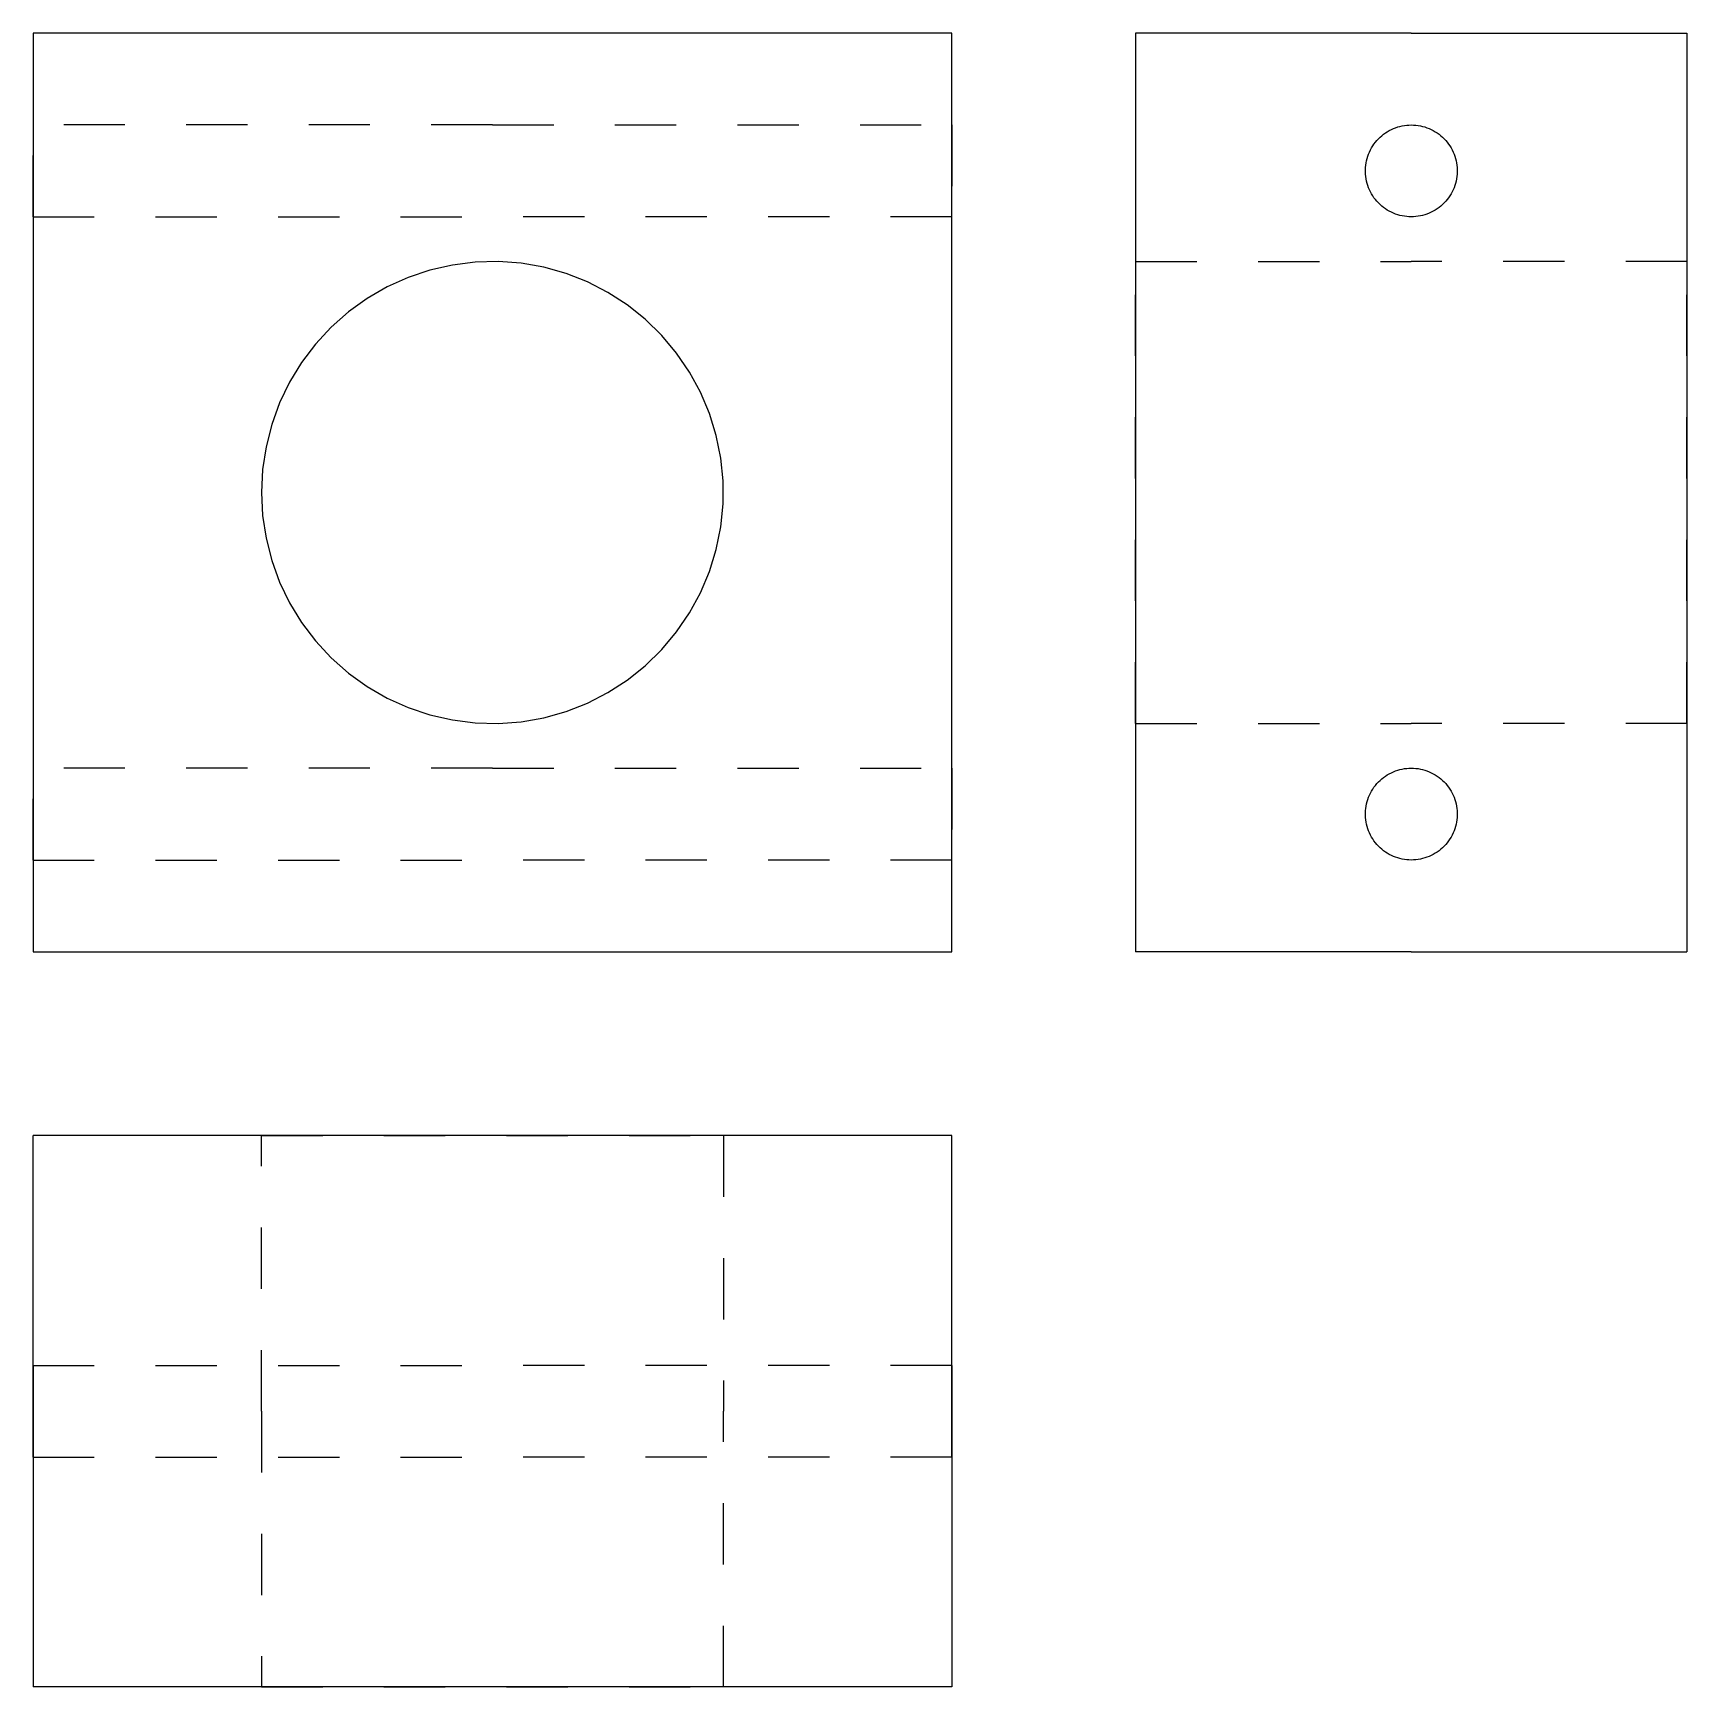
# Model space of a CAD drawing. Extents: x 0 to 2.7, y 0 to 2.7.
import ezdxf

# ---------------------------------------------------------------- set-up
doc = ezdxf.new("R2010")
doc.units = 0
doc.linetypes.add('HIDDEN', pattern=[0.075, 0.050025, -0.024975])
for name, color, linetype in [('FRONT', 7, 'CONTINUOUS'), ('FRONT_HID', 7, 'HIDDEN'), ('LEFT', 7, 'CONTINUOUS'), ('LEFT_HID', 7, 'HIDDEN'), ('TOP', 7, 'CONTINUOUS'), ('TOP_HID', 7, 'HIDDEN')]:
    doc.layers.add(name, color=color, linetype=linetype)

msp = doc.modelspace()

# ---------------------------------------------------------------- linework, layer by layer
at = {"layer": 'FRONT'}
for p, q in [((0, 2.7), (0, 1.2)), ((1.5, 2.7), (0, 2.7)), ((1.5, 1.2), (1.5, 2.7)), ((0.721819, 2.326046), (0.684517, 2.321371)), ((0.759401, 2.326983), (0.721819, 2.326046)), ((0.79689, 2.324173), (0.759401, 2.326983)), ((0.833913, 2.317645), (0.79689, 2.324173)), ((0.61223, 2.301032), (0.577963, 2.285571)), ((0.647866, 2.313006), (0.61223, 2.301032)), ((0.684517, 2.321371), (0.647866, 2.313006)), ((0.870101, 2.307463), (0.833913, 2.317645)), ((0.905096, 2.293729), (0.870101, 2.307463)), ((0.577963, 2.285571), (0.545406, 2.266774)), ((0.93855, 2.276578), (0.905096, 2.293729)), ((0.97013, 2.256182), (0.93855, 2.276578)), ((0.514882, 2.244829), (0.486695, 2.219953)), ((0.545406, 2.266774), (0.514882, 2.244829)), ((0.999522, 2.232742), (0.97013, 2.256182)), ((0.486695, 2.219953), (0.461125, 2.192395)), ((1.026434, 2.206493), (0.999522, 2.232742)), ((0.461125, 2.192395), (0.438425, 2.162428)), ((1.050599, 2.177695), (1.026434, 2.206493)), ((0.438425, 2.162428), (0.418823, 2.13035)), ((1.071776, 2.146633), (1.050599, 2.177695)), ((1.089755, 2.113618), (1.071776, 2.146633)), ((0.418823, 2.13035), (0.402511, 2.096479)), ((1.104358, 2.078976), (1.089755, 2.113618)), ((0.402511, 2.096479), (0.389653, 2.061152)), ((0.389653, 2.061152), (0.380377, 2.024721)), ((1.115439, 2.043052), (1.104358, 2.078976)), ((1.122888, 2.006204), (1.115439, 2.043052)), ((0.380377, 2.024721), (0.374774, 1.987547)), ((1.126631, 1.968797), (1.122888, 2.006204)), ((0.374774, 1.987547), (0.3729, 1.95)), ((0.3729, 1.95), (0.374774, 1.912453)), ((1.126631, 1.931203), (1.126631, 1.968797)), ((1.122888, 1.893796), (1.126631, 1.931203)), ((0.374774, 1.912453), (0.380377, 1.875279)), ((1.115439, 1.856948), (1.122888, 1.893796)), ((0.380377, 1.875279), (0.389653, 1.838848)), ((0.389653, 1.838848), (0.402511, 1.803521)), ((1.104358, 1.821024), (1.115439, 1.856948)), ((1.089755, 1.786382), (1.104358, 1.821024)), ((0.402511, 1.803521), (0.418823, 1.76965)), ((1.071776, 1.753367), (1.089755, 1.786382)), ((0.418823, 1.76965), (0.438425, 1.737572)), ((0.438425, 1.737572), (0.461125, 1.707605)), ((1.050599, 1.722305), (1.071776, 1.753367)), ((0.461125, 1.707605), (0.486695, 1.680047)), ((1.026434, 1.693507), (1.050599, 1.722305)), ((0.486695, 1.680047), (0.514882, 1.655171)), ((0.999522, 1.667258), (1.026434, 1.693507)), ((0.514882, 1.655171), (0.545406, 1.633226)), ((0.97013, 1.643818), (0.999522, 1.667258)), ((0.545406, 1.633226), (0.577963, 1.614429)), ((0.905096, 1.606271), (0.93855, 1.623422)), ((0.93855, 1.623422), (0.97013, 1.643818)), ((0.577963, 1.614429), (0.61223, 1.598968)), ((0.61223, 1.598968), (0.647866, 1.586994)), ((0.870101, 1.592537), (0.905096, 1.606271)), ((0.647866, 1.586994), (0.684517, 1.578629)), ((0.684517, 1.578629), (0.721819, 1.573954)), ((0.721819, 1.573954), (0.759401, 1.573017)), ((0.759401, 1.573017), (0.79689, 1.575827)), ((0.79689, 1.575827), (0.833913, 1.582355)), ((0.833913, 1.582355), (0.870101, 1.592537)), ((0, 1.2), (1.5, 1.2))]:
    msp.add_line(p, q, dxfattribs=at)
at = {"layer": 'FRONT_HID', "linetype": 'HIDDEN'}
for p, q in [((0, 2.7), (0, 2.55)), ((1.5, 2.55), (1.5, 2.7)), ((0, 2.55), (0, 2.4)), ((0, 2.4), (0, 2.55)), ((0.75, 2.55), (0, 2.55)), ((0.75, 2.55), (1.5, 2.55)), ((1.5, 2.4), (1.5, 2.55)), ((1.5, 2.55), (1.5, 2.4)), ((0, 2.4), (0, 1.5)), ((0, 2.4), (0.75, 2.4)), ((1.5, 2.4), (0.75, 2.4)), ((1.5, 1.5), (1.5, 2.4)), ((0, 1.5), (0, 1.35)), ((0, 1.35), (0, 1.5)), ((0.75, 1.5), (0, 1.5)), ((0.75, 1.5), (1.5, 1.5)), ((1.5, 1.35), (1.5, 1.5)), ((1.5, 1.5), (1.5, 1.35)), ((0, 1.35), (0, 1.2)), ((0, 1.35), (0.75, 1.35)), ((1.5, 1.35), (0.75, 1.35)), ((1.5, 1.2), (1.5, 1.35))]:
    msp.add_line(p, q, dxfattribs=at)
at = {"layer": 'LEFT'}
for p, q in [((2.25, 2.7), (1.8, 2.7)), ((1.8, 2.7), (1.8, 1.2)), ((2.25, 2.7), (2.7, 2.7)), ((2.7, 2.7), (2.7, 1.2)), ((2.207751, 2.536968), (2.210892, 2.538997)), ((2.210892, 2.538997), (2.214131, 2.540867)), ((2.214131, 2.540867), (2.217459, 2.542573)), ((2.217459, 2.542573), (2.220867, 2.544111)), ((2.220867, 2.544111), (2.224348, 2.545477)), ((2.224348, 2.545477), (2.227893, 2.546668)), ((2.227893, 2.546668), (2.231493, 2.547681)), ((2.231493, 2.547681), (2.235139, 2.548513)), ((2.235139, 2.548513), (2.238822, 2.549162)), ((2.238822, 2.549162), (2.242532, 2.549627)), ((2.242532, 2.549627), (2.246262, 2.549907)), ((2.246262, 2.549907), (2.25, 2.55)), ((2.25, 2.55), (2.253738, 2.549907)), ((2.253738, 2.549907), (2.257468, 2.549627)), ((2.257468, 2.549627), (2.261178, 2.549162)), ((2.261178, 2.549162), (2.264861, 2.548513)), ((2.264861, 2.548513), (2.268507, 2.547681)), ((2.268507, 2.547681), (2.272107, 2.546668)), ((2.272107, 2.546668), (2.275652, 2.545477)), ((2.275652, 2.545477), (2.279133, 2.544111)), ((2.279133, 2.544111), (2.282541, 2.542573)), ((2.282541, 2.542573), (2.285869, 2.540867)), ((2.285869, 2.540867), (2.289108, 2.538997)), ((2.289108, 2.538997), (2.292249, 2.536968)), ((2.18326, 2.509216), (2.185048, 2.5125)), ((2.185048, 2.5125), (2.186998, 2.515691)), ((2.186998, 2.515691), (2.189105, 2.518781)), ((2.189105, 2.518781), (2.191363, 2.521762)), ((2.191363, 2.521762), (2.193766, 2.524626)), ((2.193766, 2.524626), (2.19631, 2.527368)), ((2.19631, 2.527368), (2.198987, 2.529979)), ((2.198987, 2.529979), (2.201791, 2.532453)), ((2.201791, 2.532453), (2.204715, 2.534785)), ((2.204715, 2.534785), (2.207751, 2.536968)), ((2.292249, 2.536968), (2.295285, 2.534785)), ((2.295285, 2.534785), (2.298209, 2.532453)), ((2.298209, 2.532453), (2.301013, 2.529979)), ((2.301013, 2.529979), (2.30369, 2.527368)), ((2.30369, 2.527368), (2.306234, 2.524626)), ((2.306234, 2.524626), (2.308637, 2.521762)), ((2.308637, 2.521762), (2.310895, 2.518781)), ((2.310895, 2.518781), (2.313002, 2.515691)), ((2.313002, 2.515691), (2.314952, 2.5125)), ((2.314952, 2.5125), (2.31674, 2.509216)), ((2.17521, 2.480605), (2.175582, 2.484326)), ((2.175582, 2.484326), (2.176139, 2.488024)), ((2.176139, 2.488024), (2.17688, 2.491689)), ((2.17688, 2.491689), (2.177803, 2.495313)), ((2.177803, 2.495313), (2.178905, 2.498886)), ((2.178905, 2.498886), (2.180184, 2.502401)), ((2.180184, 2.502401), (2.181637, 2.505847)), ((2.181637, 2.505847), (2.18326, 2.509216)), ((2.31674, 2.509216), (2.318363, 2.505847)), ((2.318363, 2.505847), (2.319816, 2.502401)), ((2.319816, 2.502401), (2.321095, 2.498886)), ((2.321095, 2.498886), (2.322197, 2.495313)), ((2.322197, 2.495313), (2.32312, 2.491689)), ((2.32312, 2.491689), (2.323861, 2.488024)), ((2.323861, 2.488024), (2.324418, 2.484326)), ((2.324418, 2.484326), (2.32479, 2.480605)), ((2.175023, 2.47687), (2.17521, 2.480605)), ((2.175023, 2.47313), (2.175023, 2.47687)), ((2.17521, 2.469395), (2.175023, 2.47313)), ((2.175582, 2.465674), (2.17521, 2.469395)), ((2.176139, 2.461976), (2.175582, 2.465674)), ((2.17688, 2.458311), (2.176139, 2.461976)), ((2.177803, 2.454687), (2.17688, 2.458311)), ((2.32312, 2.458311), (2.322197, 2.454687)), ((2.323861, 2.461976), (2.32312, 2.458311)), ((2.324418, 2.465674), (2.323861, 2.461976)), ((2.32479, 2.469395), (2.324418, 2.465674)), ((2.32479, 2.480605), (2.324977, 2.47687)), ((2.324977, 2.47313), (2.32479, 2.469395)), ((2.324977, 2.47687), (2.324977, 2.47313)), ((2.178905, 2.451114), (2.177803, 2.454687)), ((2.180184, 2.447599), (2.178905, 2.451114)), ((2.181637, 2.444153), (2.180184, 2.447599)), ((2.18326, 2.440784), (2.181637, 2.444153)), ((2.185048, 2.4375), (2.18326, 2.440784)), ((2.186998, 2.434309), (2.185048, 2.4375)), ((2.189105, 2.431219), (2.186998, 2.434309)), ((2.191363, 2.428238), (2.189105, 2.431219)), ((2.310895, 2.431219), (2.308637, 2.428238)), ((2.313002, 2.434309), (2.310895, 2.431219)), ((2.314952, 2.4375), (2.313002, 2.434309)), ((2.31674, 2.440784), (2.314952, 2.4375)), ((2.318363, 2.444153), (2.31674, 2.440784)), ((2.319816, 2.447599), (2.318363, 2.444153)), ((2.321095, 2.451114), (2.319816, 2.447599)), ((2.322197, 2.454687), (2.321095, 2.451114)), ((2.193766, 2.425374), (2.191363, 2.428238)), ((2.19631, 2.422632), (2.193766, 2.425374)), ((2.198987, 2.420021), (2.19631, 2.422632)), ((2.201791, 2.417547), (2.198987, 2.420021)), ((2.204715, 2.415215), (2.201791, 2.417547)), ((2.207751, 2.413032), (2.204715, 2.415215)), ((2.210892, 2.411003), (2.207751, 2.413032)), ((2.214131, 2.409133), (2.210892, 2.411003)), ((2.217459, 2.407427), (2.214131, 2.409133)), ((2.220867, 2.405889), (2.217459, 2.407427)), ((2.224348, 2.404523), (2.220867, 2.405889)), ((2.227893, 2.403332), (2.224348, 2.404523)), ((2.231493, 2.402319), (2.227893, 2.403332)), ((2.272107, 2.403332), (2.268507, 2.402319)), ((2.275652, 2.404523), (2.272107, 2.403332)), ((2.279133, 2.405889), (2.275652, 2.404523)), ((2.282541, 2.407427), (2.279133, 2.405889)), ((2.285869, 2.409133), (2.282541, 2.407427)), ((2.289108, 2.411003), (2.285869, 2.409133)), ((2.292249, 2.413032), (2.289108, 2.411003)), ((2.295285, 2.415215), (2.292249, 2.413032)), ((2.298209, 2.417547), (2.295285, 2.415215)), ((2.301013, 2.420021), (2.298209, 2.417547)), ((2.30369, 2.422632), (2.301013, 2.420021)), ((2.306234, 2.425374), (2.30369, 2.422632)), ((2.308637, 2.428238), (2.306234, 2.425374)), ((2.235139, 2.401487), (2.231493, 2.402319)), ((2.238822, 2.400838), (2.235139, 2.401487)), ((2.242532, 2.400373), (2.238822, 2.400838)), ((2.246262, 2.400093), (2.242532, 2.400373)), ((2.25, 2.4), (2.246262, 2.400093)), ((2.253738, 2.400093), (2.25, 2.4)), ((2.257468, 2.400373), (2.253738, 2.400093)), ((2.261178, 2.400838), (2.257468, 2.400373)), ((2.264861, 2.401487), (2.261178, 2.400838)), ((2.268507, 2.402319), (2.264861, 2.401487)), ((2.204715, 1.484785), (2.207751, 1.486968)), ((2.207751, 1.486968), (2.210892, 1.488997)), ((2.210892, 1.488997), (2.214131, 1.490867)), ((2.214131, 1.490867), (2.217459, 1.492573)), ((2.217459, 1.492573), (2.220867, 1.494111)), ((2.220867, 1.494111), (2.224348, 1.495477)), ((2.224348, 1.495477), (2.227893, 1.496668)), ((2.227893, 1.496668), (2.231493, 1.497681)), ((2.231493, 1.497681), (2.235139, 1.498513)), ((2.235139, 1.498513), (2.238822, 1.499162)), ((2.238822, 1.499162), (2.242532, 1.499627)), ((2.242532, 1.499627), (2.246262, 1.499907)), ((2.246262, 1.499907), (2.25, 1.5)), ((2.25, 1.5), (2.253738, 1.499907)), ((2.253738, 1.499907), (2.257468, 1.499627)), ((2.257468, 1.499627), (2.261178, 1.499162)), ((2.261178, 1.499162), (2.264861, 1.498513)), ((2.264861, 1.498513), (2.268507, 1.497681)), ((2.268507, 1.497681), (2.272107, 1.496668)), ((2.272107, 1.496668), (2.275652, 1.495477)), ((2.275652, 1.495477), (2.279133, 1.494111)), ((2.279133, 1.494111), (2.282541, 1.492573)), ((2.282541, 1.492573), (2.285869, 1.490867)), ((2.285869, 1.490867), (2.289108, 1.488997)), ((2.289108, 1.488997), (2.292249, 1.486968)), ((2.292249, 1.486968), (2.295285, 1.484785)), ((2.181637, 1.455847), (2.18326, 1.459216)), ((2.18326, 1.459216), (2.185048, 1.4625)), ((2.185048, 1.4625), (2.186998, 1.465691)), ((2.186998, 1.465691), (2.189105, 1.468781)), ((2.189105, 1.468781), (2.191363, 1.471762)), ((2.191363, 1.471762), (2.193766, 1.474626)), ((2.193766, 1.474626), (2.19631, 1.477368)), ((2.19631, 1.477368), (2.198987, 1.479979)), ((2.198987, 1.479979), (2.201791, 1.482453)), ((2.201791, 1.482453), (2.204715, 1.484785)), ((2.295285, 1.484785), (2.298209, 1.482453)), ((2.298209, 1.482453), (2.301013, 1.479979)), ((2.301013, 1.479979), (2.30369, 1.477368)), ((2.30369, 1.477368), (2.306234, 1.474626)), ((2.306234, 1.474626), (2.308637, 1.471762)), ((2.308637, 1.471762), (2.310895, 1.468781)), ((2.310895, 1.468781), (2.313002, 1.465691)), ((2.313002, 1.465691), (2.314952, 1.4625)), ((2.314952, 1.4625), (2.31674, 1.459216)), ((2.31674, 1.459216), (2.318363, 1.455847)), ((2.17521, 1.430605), (2.175582, 1.434326)), ((2.175582, 1.434326), (2.176139, 1.438024)), ((2.176139, 1.438024), (2.17688, 1.441689)), ((2.17688, 1.441689), (2.177803, 1.445313)), ((2.177803, 1.445313), (2.178905, 1.448886)), ((2.178905, 1.448886), (2.180184, 1.452401)), ((2.180184, 1.452401), (2.181637, 1.455847)), ((2.318363, 1.455847), (2.319816, 1.452401)), ((2.319816, 1.452401), (2.321095, 1.448886)), ((2.321095, 1.448886), (2.322197, 1.445313)), ((2.322197, 1.445313), (2.32312, 1.441689)), ((2.32312, 1.441689), (2.323861, 1.438024)), ((2.323861, 1.438024), (2.324418, 1.434326)), ((2.324418, 1.434326), (2.32479, 1.430605)), ((2.175023, 1.42687), (2.17521, 1.430605)), ((2.175023, 1.42313), (2.175023, 1.42687)), ((2.17521, 1.419395), (2.175023, 1.42313)), ((2.175582, 1.415674), (2.17521, 1.419395)), ((2.176139, 1.411976), (2.175582, 1.415674)), ((2.17688, 1.408311), (2.176139, 1.411976)), ((2.177803, 1.404687), (2.17688, 1.408311)), ((2.178905, 1.401114), (2.177803, 1.404687)), ((2.322197, 1.404687), (2.321095, 1.401114)), ((2.32312, 1.408311), (2.322197, 1.404687)), ((2.323861, 1.411976), (2.32312, 1.408311)), ((2.324418, 1.415674), (2.323861, 1.411976)), ((2.32479, 1.419395), (2.324418, 1.415674)), ((2.32479, 1.430605), (2.324977, 1.42687)), ((2.324977, 1.42313), (2.32479, 1.419395)), ((2.324977, 1.42687), (2.324977, 1.42313)), ((2.180184, 1.397599), (2.178905, 1.401114)), ((2.181637, 1.394153), (2.180184, 1.397599)), ((2.18326, 1.390784), (2.181637, 1.394153)), ((2.185048, 1.3875), (2.18326, 1.390784)), ((2.186998, 1.384309), (2.185048, 1.3875)), ((2.189105, 1.381219), (2.186998, 1.384309)), ((2.191363, 1.378238), (2.189105, 1.381219)), ((2.193766, 1.375374), (2.191363, 1.378238)), ((2.308637, 1.378238), (2.306234, 1.375374)), ((2.310895, 1.381219), (2.308637, 1.378238)), ((2.313002, 1.384309), (2.310895, 1.381219)), ((2.314952, 1.3875), (2.313002, 1.384309)), ((2.31674, 1.390784), (2.314952, 1.3875)), ((2.318363, 1.394153), (2.31674, 1.390784)), ((2.319816, 1.397599), (2.318363, 1.394153)), ((2.321095, 1.401114), (2.319816, 1.397599)), ((2.19631, 1.372632), (2.193766, 1.375374)), ((2.198987, 1.370021), (2.19631, 1.372632)), ((2.201791, 1.367547), (2.198987, 1.370021)), ((2.204715, 1.365215), (2.201791, 1.367547)), ((2.207751, 1.363032), (2.204715, 1.365215)), ((2.210892, 1.361003), (2.207751, 1.363032)), ((2.214131, 1.359133), (2.210892, 1.361003)), ((2.217459, 1.357427), (2.214131, 1.359133)), ((2.220867, 1.355889), (2.217459, 1.357427)), ((2.224348, 1.354523), (2.220867, 1.355889)), ((2.227893, 1.353332), (2.224348, 1.354523)), ((2.231493, 1.352319), (2.227893, 1.353332)), ((2.235139, 1.351487), (2.231493, 1.352319)), ((2.238822, 1.350838), (2.235139, 1.351487)), ((2.242532, 1.350373), (2.238822, 1.350838)), ((2.246262, 1.350093), (2.242532, 1.350373)), ((2.25, 1.35), (2.246262, 1.350093)), ((2.253738, 1.350093), (2.25, 1.35)), ((2.257468, 1.350373), (2.253738, 1.350093)), ((2.261178, 1.350838), (2.257468, 1.350373)), ((2.264861, 1.351487), (2.261178, 1.350838)), ((2.268507, 1.352319), (2.264861, 1.351487)), ((2.272107, 1.353332), (2.268507, 1.352319)), ((2.275652, 1.354523), (2.272107, 1.353332)), ((2.279133, 1.355889), (2.275652, 1.354523)), ((2.282541, 1.357427), (2.279133, 1.355889)), ((2.285869, 1.359133), (2.282541, 1.357427)), ((2.289108, 1.361003), (2.285869, 1.359133)), ((2.292249, 1.363032), (2.289108, 1.361003)), ((2.295285, 1.365215), (2.292249, 1.363032)), ((2.298209, 1.367547), (2.295285, 1.365215)), ((2.301013, 1.370021), (2.298209, 1.367547)), ((2.30369, 1.372632), (2.301013, 1.370021)), ((2.306234, 1.375374), (2.30369, 1.372632)), ((2.25, 1.2), (1.8, 1.2)), ((2.25, 1.2), (2.7, 1.2))]:
    msp.add_line(p, q, dxfattribs=at)
at = {"layer": 'LEFT_HID', "linetype": 'HIDDEN'}
for p, q in [((1.8, 1.5729), (1.8, 2.3271)), ((1.8, 2.3271), (1.8, 1.95)), ((1.8, 2.3271), (2.25, 2.3271)), ((2.7, 2.3271), (2.25, 2.3271)), ((2.7, 1.5729), (2.7, 2.3271)), ((2.7, 2.3271), (2.7, 1.95)), ((1.8, 1.95), (1.8, 1.5729)), ((2.7, 1.95), (2.7, 1.5729)), ((1.8, 1.5729), (2.25, 1.5729)), ((2.7, 1.5729), (2.25, 1.5729))]:
    msp.add_line(p, q, dxfattribs=at)
at = {"layer": 'TOP'}
for p, q in [((0, 0.45), (0, 0.9)), ((1.5, 0.9), (0, 0.9)), ((1.5, 0.45), (1.5, 0.9)), ((0, 0.45), (0, 0)), ((1.5, 0.45), (1.5, 0)), ((1.5, 0), (0, 0))]:
    msp.add_line(p, q, dxfattribs=at)
at = {"layer": 'TOP_HID', "linetype": 'HIDDEN'}
for p, q in [((0.3729, 0.9), (1.1271, 0.9)), ((1.1271, 0.9), (0.3729, 0.9)), ((0.3729, 0.45), (0.3729, 0.9)), ((1.1271, 0.9), (1.1271, 0.45)), ((0, 0.45), (0, 0.525)), ((0, 0.525), (0, 0.45)), ((0, 0.45), (0, 0.525)), ((0, 0.525), (0, 0.45)), ((0, 0.525), (0.75, 0.525)), ((0, 0.525), (0.75, 0.525)), ((1.5, 0.525), (0.75, 0.525)), ((1.5, 0.525), (0.75, 0.525)), ((1.5, 0.45), (1.5, 0.525)), ((1.5, 0.525), (1.5, 0.45)), ((1.5, 0.45), (1.5, 0.525)), ((1.5, 0.525), (1.5, 0.45)), ((0, 0.45), (0, 0.375)), ((0, 0.375), (0, 0.45)), ((0, 0.45), (0, 0.375)), ((0, 0.375), (0, 0.45)), ((0.3729, 0.45), (0.3729, 0)), ((1.1271, 0), (1.1271, 0.45)), ((1.5, 0.45), (1.5, 0.375)), ((1.5, 0.375), (1.5, 0.45)), ((1.5, 0.45), (1.5, 0.375)), ((1.5, 0.375), (1.5, 0.45)), ((0, 0.375), (0.75, 0.375)), ((0, 0.375), (0.75, 0.375)), ((1.5, 0.375), (0.75, 0.375)), ((1.5, 0.375), (0.75, 0.375)), ((0.3729, 0), (1.1271, 0)), ((1.1271, 0), (0.3729, 0))]:
    msp.add_line(p, q, dxfattribs=at)

doc.saveas('drawing.dxf')
